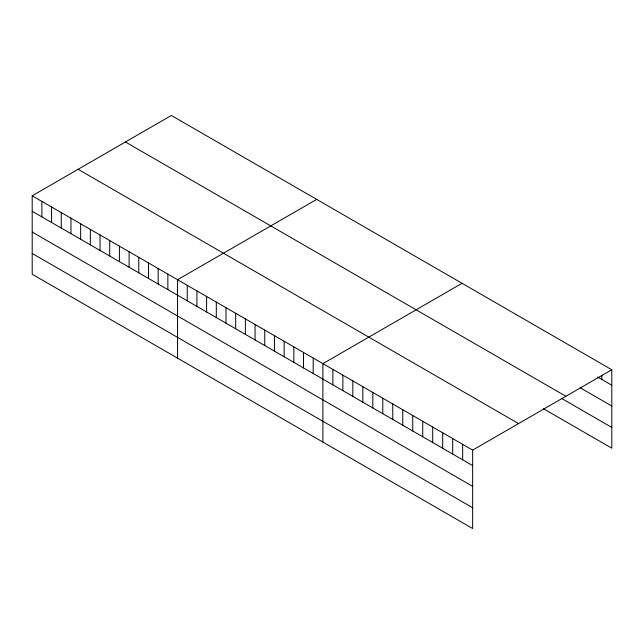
<?xml version="1.0" encoding="UTF-8"?>
<svg xmlns="http://www.w3.org/2000/svg" width="644" height="644" viewBox="0 0 644 644"><rect width="100%" height="100%" fill="white"/><g stroke="black" fill="none" stroke-linecap="round" stroke-linejoin="round"><path stroke-width="0.97" d="M32.2 195.808L472.648 450.1L472.648 528.531L32.2 274.239L32.2 195.808L171.352 115.469L611.8 369.761L611.8 448.192L543.576 408.803M316.703 199.39L177.551 279.729L177.551 358.153M462.046 283.304L322.894 363.643L322.894 442.066M472.648 450.1L611.8 369.761M597.656 377.07L611.8 385.233M580.188 387.76L611.8 406.01M125.435 141.986L565.883 396.277M561.882 398.596L611.8 427.415M78.117 169.3L518.565 423.591M32.2 211.288L472.648 465.572M32.2 232.057L472.648 486.349M32.2 253.462L472.648 507.754M601.818 375.605L601.818 379.469M462.666 444.336L462.666 459.808M452.684 438.572L452.684 454.044M442.694 432.808L442.694 448.28M432.712 427.044L432.712 442.517M422.73 421.281L422.73 436.753M412.748 415.517L412.748 430.989M402.766 409.753L402.766 425.225M392.776 403.989L392.776 419.461M382.794 398.225L382.794 413.698M372.812 392.462L372.812 407.934M362.83 386.698L362.83 402.17M352.848 380.934L352.848 396.406M342.866 375.17L342.866 390.642M332.876 369.406L332.876 384.879M313.201 358.048L313.201 373.52M303.517 352.453L303.517 367.925M293.825 346.858L293.825 362.331M284.133 341.264L284.133 356.736M274.449 335.669L274.449 351.141M264.756 330.074L264.756 345.546M255.064 324.479L255.064 339.96M245.38 318.885L245.38 334.365M235.688 313.29L235.688 328.77M225.996 307.695L225.996 323.175M216.304 302.108L216.304 317.581M206.619 296.514L206.619 311.986M196.927 290.919L196.927 306.391M187.235 285.324L187.235 300.796M167.859 274.135L167.859 289.607M158.166 268.54L158.166 284.012M148.474 262.945L148.474 278.417M138.79 257.35L138.79 272.823M129.098 251.756L129.098 267.228M119.406 246.161L119.406 261.633M109.722 240.566L109.722 256.038M100.029 234.971L100.029 250.444M90.337 229.377L90.337 244.849M80.653 223.782L80.653 239.254M70.961 218.187L70.961 233.659M61.269 212.592L61.269 228.065M51.576 206.998L51.576 222.478M41.892 201.403L41.892 216.883"/></g></svg>
